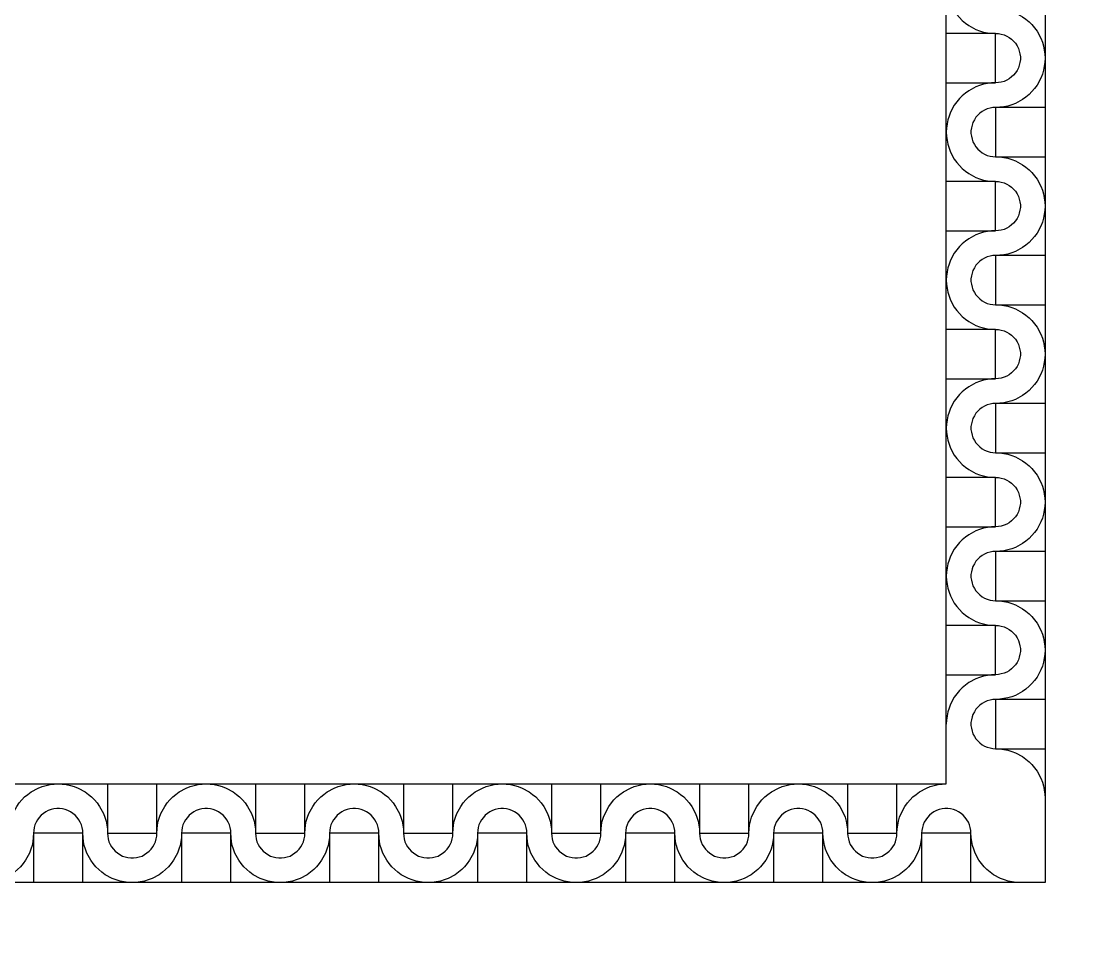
# Model space of a CAD drawing. Extents: x 190.8 to 267.1, y 124 to 174.8.
# Drawn here: x 238.732 to 240.233, y 134.912 to 136.233 of the extents above; entities that cross this region are included whole.
import ezdxf

# ---------------------------------------------------------------- set-up
doc = ezdxf.new("R2010")
doc.units = 0
doc.header["$MEASUREMENT"] = 0

msp = doc.modelspace()

# ---------------------------------------------------------------- linework, layer by layer
msp.add_lwpolyline([(237.4196, 135.0106), (237.4196, 132.8456), (252.4196, 132.8456), (253.8409, 134.2479), (253.8409, 138.1133), (252.4196, 139.5156), (237.4196, 139.5156), (237.4196, 137.3506), (240.1846, 137.3506), (240.1846, 135.0106)], close=True)
for points in [[(237.2446, 135.1506), (240.0446, 135.1506), (240.0446, 137.2106), (237.2446, 137.2106)], [(240.0446, 136.2856), (240.0449, 136.2798), (240.0456, 136.2741), (240.0466, 136.2683), (240.0484, 136.2628), (240.0504, 136.2573), (240.0559, 136.2473), (240.0594, 136.2426), (240.0631, 136.2381), (240.0671, 136.2341), (240.0716, 136.2303), (240.0764, 136.2268), (240.0864, 136.2213), (240.0919, 136.2193), (240.0974, 136.2176), (240.1031, 136.2166), (240.1089, 136.2158), (240.1146, 136.2156)], [(240.1146, 136.2506), (240.1204, 136.2503), (240.1261, 136.2496), (240.1319, 136.2486), (240.1374, 136.2468), (240.1429, 136.2448), (240.1529, 136.2393), (240.1576, 136.2358), (240.1621, 136.2321), (240.1661, 136.2281), (240.1699, 136.2236), (240.1734, 136.2188), (240.1789, 136.2088), (240.1809, 136.2033), (240.1826, 136.1978), (240.1836, 136.1921), (240.1844, 136.1863), (240.1846, 136.1806)], [(240.0446, 136.1456), (240.1146, 136.1456), (240.1146, 136.2156), (240.0446, 136.2156)], [(240.1146, 136.2156), (240.1186, 136.2153), (240.1226, 136.2146), (240.1266, 136.2136), (240.1304, 136.2118), (240.1339, 136.2098), (240.1371, 136.2073), (240.1401, 136.2046), (240.1426, 136.2016), (240.1449, 136.1981), (240.1469, 136.1943), (240.1481, 136.1906), (240.1491, 136.1866), (240.1496, 136.1826), (240.1496, 136.1786), (240.1491, 136.1746), (240.1481, 136.1706), (240.1469, 136.1666), (240.1449, 136.1631), (240.1426, 136.1596), (240.1401, 136.1566), (240.1371, 136.1538), (240.1339, 136.1513), (240.1304, 136.1493), (240.1266, 136.1476), (240.1226, 136.1466), (240.1186, 136.1458), (240.1146, 136.1456)], [(240.1846, 136.1806), (240.1844, 136.1748), (240.1836, 136.1691), (240.1826, 136.1633), (240.1809, 136.1578), (240.1789, 136.1523), (240.1734, 136.1423), (240.1699, 136.1376), (240.1661, 136.1331), (240.1621, 136.1291), (240.1576, 136.1253), (240.1529, 136.1218), (240.1429, 136.1163), (240.1374, 136.1143), (240.1319, 136.1126), (240.1261, 136.1116), (240.1204, 136.1108), (240.1146, 136.1106)], [(240.1146, 136.1456), (240.1089, 136.1453), (240.1031, 136.1446), (240.0974, 136.1436), (240.0919, 136.1418), (240.0864, 136.1398), (240.0764, 136.1343), (240.0716, 136.1308), (240.0671, 136.1271), (240.0631, 136.1231), (240.0594, 136.1186), (240.0559, 136.1138), (240.0504, 136.1038), (240.0484, 136.0983), (240.0466, 136.0928), (240.0456, 136.0871), (240.0449, 136.0813), (240.0446, 136.0756)], [(240.1146, 136.1106), (240.1106, 136.1103), (240.1066, 136.1096), (240.1026, 136.1086), (240.0989, 136.1068), (240.0954, 136.1048), (240.0921, 136.1023), (240.0891, 136.0996), (240.0866, 136.0966), (240.0844, 136.0931), (240.0824, 136.0893), (240.0811, 136.0856), (240.0801, 136.0816), (240.0796, 136.0776), (240.0796, 136.0736), (240.0801, 136.0696), (240.0811, 136.0656), (240.0824, 136.0616), (240.0844, 136.0581), (240.0866, 136.0546), (240.0891, 136.0516), (240.0921, 136.0488), (240.0954, 136.0463), (240.0989, 136.0443), (240.1026, 136.0426), (240.1066, 136.0416), (240.1106, 136.0408), (240.1146, 136.0406)], [(240.1846, 136.1106), (240.1146, 136.1106), (240.1146, 136.0406), (240.1846, 136.0406)], [(240.0446, 136.0756), (240.0449, 136.0698), (240.0456, 136.0641), (240.0466, 136.0583), (240.0484, 136.0528), (240.0504, 136.0473), (240.0559, 136.0373), (240.0594, 136.0326), (240.0631, 136.0281), (240.0671, 136.0241), (240.0716, 136.0203), (240.0764, 136.0168), (240.0864, 136.0113), (240.0919, 136.0093), (240.0974, 136.0076), (240.1031, 136.0066), (240.1089, 136.0058), (240.1146, 136.0056)], [(240.1146, 136.0406), (240.1204, 136.0403), (240.1261, 136.0396), (240.1319, 136.0386), (240.1374, 136.0368), (240.1429, 136.0348), (240.1529, 136.0293), (240.1576, 136.0258), (240.1621, 136.0221), (240.1661, 136.0181), (240.1699, 136.0136), (240.1734, 136.0088), (240.1789, 135.9988), (240.1809, 135.9933), (240.1826, 135.9878), (240.1836, 135.9821), (240.1844, 135.9763), (240.1846, 135.9706)], [(240.0446, 135.9356), (240.1146, 135.9356), (240.1146, 136.0056), (240.0446, 136.0056)], [(240.1146, 136.0056), (240.1186, 136.0053), (240.1226, 136.0046), (240.1266, 136.0036), (240.1304, 136.0018), (240.1339, 135.9998), (240.1371, 135.9973), (240.1401, 135.9946), (240.1426, 135.9916), (240.1449, 135.9881), (240.1469, 135.9843), (240.1481, 135.9806), (240.1491, 135.9766), (240.1496, 135.9726), (240.1496, 135.9686), (240.1491, 135.9646), (240.1481, 135.9606), (240.1469, 135.9566), (240.1449, 135.9531), (240.1426, 135.9496), (240.1401, 135.9466), (240.1371, 135.9438), (240.1339, 135.9413), (240.1304, 135.9393), (240.1266, 135.9376), (240.1226, 135.9366), (240.1186, 135.9358), (240.1146, 135.9356)], [(240.1846, 135.9706), (240.1844, 135.9648), (240.1836, 135.9591), (240.1826, 135.9533), (240.1809, 135.9478), (240.1789, 135.9423), (240.1734, 135.9323), (240.1699, 135.9276), (240.1661, 135.9231), (240.1621, 135.9191), (240.1576, 135.9153), (240.1529, 135.9118), (240.1429, 135.9063), (240.1374, 135.9043), (240.1319, 135.9026), (240.1261, 135.9016), (240.1204, 135.9008), (240.1146, 135.9006)], [(240.1146, 135.9356), (240.1089, 135.9353), (240.1031, 135.9346), (240.0974, 135.9336), (240.0919, 135.9318), (240.0864, 135.9298), (240.0764, 135.9243), (240.0716, 135.9208), (240.0671, 135.9171), (240.0631, 135.9131), (240.0594, 135.9086), (240.0559, 135.9038), (240.0504, 135.8938), (240.0484, 135.8883), (240.0466, 135.8828), (240.0456, 135.8771), (240.0449, 135.8713), (240.0446, 135.8656)], [(240.1146, 135.9006), (240.1106, 135.9003), (240.1066, 135.8996), (240.1026, 135.8986), (240.0989, 135.8968), (240.0954, 135.8948), (240.0921, 135.8923), (240.0891, 135.8896), (240.0866, 135.8866), (240.0844, 135.8831), (240.0824, 135.8793), (240.0811, 135.8756), (240.0801, 135.8716), (240.0796, 135.8676), (240.0796, 135.8636), (240.0801, 135.8596), (240.0811, 135.8556), (240.0824, 135.8516), (240.0844, 135.8481), (240.0866, 135.8446), (240.0891, 135.8416), (240.0921, 135.8388), (240.0954, 135.8363), (240.0989, 135.8343), (240.1026, 135.8326), (240.1066, 135.8316), (240.1106, 135.8308), (240.1146, 135.8306)], [(240.1846, 135.9006), (240.1146, 135.9006), (240.1146, 135.8306), (240.1846, 135.8306)], [(240.0446, 135.8656), (240.0449, 135.8598), (240.0456, 135.8541), (240.0466, 135.8483), (240.0484, 135.8428), (240.0504, 135.8373), (240.0559, 135.8273), (240.0594, 135.8226), (240.0631, 135.8181), (240.0671, 135.8141), (240.0716, 135.8103), (240.0764, 135.8068), (240.0864, 135.8013), (240.0919, 135.7993), (240.0974, 135.7976), (240.1031, 135.7966), (240.1089, 135.7958), (240.1146, 135.7956)], [(240.1146, 135.8306), (240.1204, 135.8303), (240.1261, 135.8296), (240.1319, 135.8286), (240.1374, 135.8268), (240.1429, 135.8248), (240.1529, 135.8193), (240.1576, 135.8158), (240.1621, 135.8121), (240.1661, 135.8081), (240.1699, 135.8036), (240.1734, 135.7988), (240.1789, 135.7888), (240.1809, 135.7833), (240.1826, 135.7778), (240.1836, 135.7721), (240.1844, 135.7663), (240.1846, 135.7606)], [(240.0446, 135.7256), (240.1146, 135.7256), (240.1146, 135.7956), (240.0446, 135.7956)], [(240.1146, 135.7956), (240.1186, 135.7953), (240.1226, 135.7946), (240.1266, 135.7936), (240.1304, 135.7918), (240.1339, 135.7898), (240.1371, 135.7873), (240.1401, 135.7846), (240.1426, 135.7816), (240.1449, 135.7781), (240.1469, 135.7743), (240.1481, 135.7706), (240.1491, 135.7666), (240.1496, 135.7626), (240.1496, 135.7586), (240.1491, 135.7546), (240.1481, 135.7506), (240.1469, 135.7466), (240.1449, 135.7431), (240.1426, 135.7396), (240.1401, 135.7366), (240.1371, 135.7338), (240.1339, 135.7313), (240.1304, 135.7293), (240.1266, 135.7276), (240.1226, 135.7266), (240.1186, 135.7258), (240.1146, 135.7256)], [(240.1846, 135.7606), (240.1844, 135.7548), (240.1836, 135.7491), (240.1826, 135.7433), (240.1809, 135.7378), (240.1789, 135.7323), (240.1734, 135.7223), (240.1699, 135.7176), (240.1661, 135.7131), (240.1621, 135.7091), (240.1576, 135.7053), (240.1529, 135.7018), (240.1429, 135.6963), (240.1374, 135.6943), (240.1319, 135.6926), (240.1261, 135.6916), (240.1204, 135.6908), (240.1146, 135.6906)], [(240.1146, 135.7256), (240.1089, 135.7253), (240.1031, 135.7246), (240.0974, 135.7236), (240.0919, 135.7218), (240.0864, 135.7198), (240.0764, 135.7143), (240.0716, 135.7108), (240.0671, 135.7071), (240.0631, 135.7031), (240.0594, 135.6986), (240.0559, 135.6938), (240.0504, 135.6838), (240.0484, 135.6783), (240.0466, 135.6728), (240.0456, 135.6671), (240.0449, 135.6613), (240.0446, 135.6556)], [(240.1146, 135.6906), (240.1106, 135.6903), (240.1066, 135.6896), (240.1026, 135.6886), (240.0989, 135.6868), (240.0954, 135.6848), (240.0921, 135.6823), (240.0891, 135.6796), (240.0866, 135.6766), (240.0844, 135.6731), (240.0824, 135.6693), (240.0811, 135.6656), (240.0801, 135.6616), (240.0796, 135.6576), (240.0796, 135.6536), (240.0801, 135.6496), (240.0811, 135.6456), (240.0824, 135.6416), (240.0844, 135.6381), (240.0866, 135.6346), (240.0891, 135.6316), (240.0921, 135.6288), (240.0954, 135.6263), (240.0989, 135.6243), (240.1026, 135.6226), (240.1066, 135.6216), (240.1106, 135.6208), (240.1146, 135.6206)], [(240.1846, 135.6906), (240.1146, 135.6906), (240.1146, 135.6206), (240.1846, 135.6206)], [(240.0446, 135.6556), (240.0449, 135.6498), (240.0456, 135.6441), (240.0466, 135.6383), (240.0484, 135.6328), (240.0504, 135.6273), (240.0559, 135.6173), (240.0594, 135.6126), (240.0631, 135.6081), (240.0671, 135.6041), (240.0716, 135.6003), (240.0764, 135.5968), (240.0864, 135.5913), (240.0919, 135.5893), (240.0974, 135.5876), (240.1031, 135.5866), (240.1089, 135.5858), (240.1146, 135.5856)], [(240.1146, 135.6206), (240.1204, 135.6203), (240.1261, 135.6196), (240.1319, 135.6186), (240.1374, 135.6168), (240.1429, 135.6148), (240.1529, 135.6093), (240.1576, 135.6058), (240.1621, 135.6021), (240.1661, 135.5981), (240.1699, 135.5936), (240.1734, 135.5888), (240.1789, 135.5788), (240.1809, 135.5733), (240.1826, 135.5678), (240.1836, 135.5621), (240.1844, 135.5563), (240.1846, 135.5506)], [(240.0446, 135.5156), (240.1146, 135.5156), (240.1146, 135.5856), (240.0446, 135.5856)], [(240.1146, 135.5856), (240.1186, 135.5853), (240.1226, 135.5846), (240.1266, 135.5836), (240.1304, 135.5818), (240.1339, 135.5798), (240.1371, 135.5773), (240.1401, 135.5746), (240.1426, 135.5716), (240.1449, 135.5681), (240.1469, 135.5643), (240.1481, 135.5606), (240.1491, 135.5566), (240.1496, 135.5526), (240.1496, 135.5486), (240.1491, 135.5446), (240.1481, 135.5406), (240.1469, 135.5366), (240.1449, 135.5331), (240.1426, 135.5296), (240.1401, 135.5266), (240.1371, 135.5238), (240.1339, 135.5213), (240.1304, 135.5193), (240.1266, 135.5176), (240.1226, 135.5166), (240.1186, 135.5158), (240.1146, 135.5156)], [(240.1846, 135.5506), (240.1844, 135.5448), (240.1836, 135.5391), (240.1826, 135.5333), (240.1809, 135.5278), (240.1789, 135.5223), (240.1734, 135.5123), (240.1699, 135.5076), (240.1661, 135.5031), (240.1621, 135.4991), (240.1576, 135.4953), (240.1529, 135.4918), (240.1429, 135.4863), (240.1374, 135.4843), (240.1319, 135.4826), (240.1261, 135.4816), (240.1204, 135.4808), (240.1146, 135.4806)], [(240.1146, 135.5156), (240.1089, 135.5153), (240.1031, 135.5146), (240.0974, 135.5136), (240.0919, 135.5118), (240.0864, 135.5098), (240.0764, 135.5043), (240.0716, 135.5008), (240.0671, 135.4971), (240.0631, 135.4931), (240.0594, 135.4886), (240.0559, 135.4838), (240.0504, 135.4738), (240.0484, 135.4683), (240.0466, 135.4628), (240.0456, 135.4571), (240.0449, 135.4513), (240.0446, 135.4456)], [(240.1146, 135.4806), (240.1106, 135.4803), (240.1066, 135.4796), (240.1026, 135.4786), (240.0989, 135.4768), (240.0954, 135.4748), (240.0921, 135.4723), (240.0891, 135.4696), (240.0866, 135.4666), (240.0844, 135.4631), (240.0824, 135.4593), (240.0811, 135.4556), (240.0801, 135.4516), (240.0796, 135.4476), (240.0796, 135.4436), (240.0801, 135.4396), (240.0811, 135.4356), (240.0824, 135.4316), (240.0844, 135.4281), (240.0866, 135.4246), (240.0891, 135.4216), (240.0921, 135.4188), (240.0954, 135.4163), (240.0989, 135.4143), (240.1026, 135.4126), (240.1066, 135.4116), (240.1106, 135.4108), (240.1146, 135.4106)], [(240.1846, 135.4806), (240.1146, 135.4806), (240.1146, 135.4106), (240.1846, 135.4106)], [(240.0446, 135.4456), (240.0449, 135.4398), (240.0456, 135.4341), (240.0466, 135.4283), (240.0484, 135.4228), (240.0504, 135.4173), (240.0559, 135.4073), (240.0594, 135.4026), (240.0631, 135.3981), (240.0671, 135.3941), (240.0716, 135.3903), (240.0764, 135.3868), (240.0864, 135.3813), (240.0919, 135.3793), (240.0974, 135.3776), (240.1031, 135.3766), (240.1089, 135.3758), (240.1146, 135.3756)], [(240.1146, 135.4106), (240.1204, 135.4103), (240.1261, 135.4096), (240.1319, 135.4086), (240.1374, 135.4068), (240.1429, 135.4048), (240.1529, 135.3993), (240.1576, 135.3958), (240.1621, 135.3921), (240.1661, 135.3881), (240.1699, 135.3836), (240.1734, 135.3788), (240.1789, 135.3688), (240.1809, 135.3633), (240.1826, 135.3578), (240.1836, 135.3521), (240.1844, 135.3463), (240.1846, 135.3406)], [(240.0446, 135.3056), (240.1146, 135.3056), (240.1146, 135.3756), (240.0446, 135.3756)], [(240.1146, 135.3756), (240.1186, 135.3753), (240.1226, 135.3746), (240.1266, 135.3736), (240.1304, 135.3718), (240.1339, 135.3698), (240.1371, 135.3673), (240.1401, 135.3646), (240.1426, 135.3616), (240.1449, 135.3581), (240.1469, 135.3543), (240.1481, 135.3506), (240.1491, 135.3466), (240.1496, 135.3426), (240.1496, 135.3386), (240.1491, 135.3346), (240.1481, 135.3306), (240.1469, 135.3266), (240.1449, 135.3231), (240.1426, 135.3196), (240.1401, 135.3166), (240.1371, 135.3138), (240.1339, 135.3113), (240.1304, 135.3093), (240.1266, 135.3076), (240.1226, 135.3066), (240.1186, 135.3058), (240.1146, 135.3056)], [(240.1846, 135.3406), (240.1844, 135.3348), (240.1836, 135.3291), (240.1826, 135.3233), (240.1809, 135.3178), (240.1789, 135.3123), (240.1734, 135.3023), (240.1699, 135.2976), (240.1661, 135.2931), (240.1621, 135.2891), (240.1576, 135.2853), (240.1529, 135.2818), (240.1429, 135.2763), (240.1374, 135.2743), (240.1319, 135.2726), (240.1261, 135.2716), (240.1204, 135.2708), (240.1146, 135.2706)], [(240.1146, 135.3056), (240.1089, 135.3053), (240.1031, 135.3046), (240.0974, 135.3036), (240.0919, 135.3018), (240.0864, 135.2998), (240.0764, 135.2943), (240.0716, 135.2908), (240.0671, 135.2871), (240.0631, 135.2831), (240.0594, 135.2786), (240.0559, 135.2738), (240.0504, 135.2638), (240.0484, 135.2583), (240.0466, 135.2528), (240.0456, 135.2471), (240.0449, 135.2413), (240.0446, 135.2356)], [(240.1146, 135.2706), (240.1106, 135.2703), (240.1066, 135.2696), (240.1026, 135.2686), (240.0989, 135.2668), (240.0954, 135.2648), (240.0921, 135.2623), (240.0891, 135.2596), (240.0866, 135.2566), (240.0844, 135.2531), (240.0824, 135.2493), (240.0811, 135.2456), (240.0801, 135.2416), (240.0796, 135.2376), (240.0796, 135.2336), (240.0801, 135.2296), (240.0811, 135.2256), (240.0824, 135.2216), (240.0844, 135.2181), (240.0866, 135.2146), (240.0891, 135.2116), (240.0921, 135.2088), (240.0954, 135.2063), (240.0989, 135.2043), (240.1026, 135.2026), (240.1066, 135.2016), (240.1106, 135.2008), (240.1146, 135.2006)], [(240.1846, 135.2706), (240.1146, 135.2706), (240.1146, 135.2006), (240.1846, 135.2006)], [(240.1146, 135.2006), (240.1204, 135.2003), (240.1261, 135.1996), (240.1319, 135.1986), (240.1374, 135.1968), (240.1429, 135.1948), (240.1529, 135.1893), (240.1576, 135.1858), (240.1621, 135.1821), (240.1661, 135.1781), (240.1699, 135.1736), (240.1734, 135.1688), (240.1789, 135.1588), (240.1809, 135.1533), (240.1826, 135.1478), (240.1836, 135.1421), (240.1844, 135.1363), (240.1846, 135.1306)], [(238.7146, 135.0806), (238.7149, 135.0863), (238.7156, 135.0921), (238.7166, 135.0978), (238.7184, 135.1033), (238.7204, 135.1088), (238.7259, 135.1188), (238.7294, 135.1236), (238.7331, 135.1281), (238.7371, 135.1321), (238.7416, 135.1358), (238.7464, 135.1393), (238.7564, 135.1448), (238.7619, 135.1468), (238.7674, 135.1486), (238.7731, 135.1496), (238.7789, 135.1503), (238.7846, 135.1506)], [(238.7846, 135.1506), (238.7904, 135.1503), (238.7961, 135.1496), (238.8019, 135.1486), (238.8074, 135.1468), (238.8129, 135.1448), (238.8229, 135.1393), (238.8276, 135.1358), (238.8321, 135.1321), (238.8361, 135.1281), (238.8399, 135.1236), (238.8434, 135.1188), (238.8489, 135.1088), (238.8509, 135.1033), (238.8526, 135.0978), (238.8536, 135.0921), (238.8544, 135.0863), (238.8546, 135.0806)], [(238.8546, 135.1506), (238.8546, 135.0806), (238.9246, 135.0806), (238.9246, 135.1506)], [(238.9246, 135.0806), (238.9249, 135.0863), (238.9256, 135.0921), (238.9266, 135.0978), (238.9284, 135.1033), (238.9304, 135.1088), (238.9359, 135.1188), (238.9394, 135.1236), (238.9431, 135.1281), (238.9471, 135.1321), (238.9516, 135.1358), (238.9564, 135.1393), (238.9664, 135.1448), (238.9719, 135.1468), (238.9774, 135.1486), (238.9831, 135.1496), (238.9889, 135.1503), (238.9946, 135.1506)], [(238.9946, 135.1506), (239.0004, 135.1503), (239.0061, 135.1496), (239.0119, 135.1486), (239.0174, 135.1468), (239.0229, 135.1448), (239.0329, 135.1393), (239.0376, 135.1358), (239.0421, 135.1321), (239.0461, 135.1281), (239.0499, 135.1236), (239.0534, 135.1188), (239.0589, 135.1088), (239.0609, 135.1033), (239.0626, 135.0978), (239.0636, 135.0921), (239.0644, 135.0863), (239.0646, 135.0806)], [(239.0646, 135.1506), (239.0646, 135.0806), (239.1346, 135.0806), (239.1346, 135.1506)], [(239.1346, 135.0806), (239.1349, 135.0863), (239.1356, 135.0921), (239.1366, 135.0978), (239.1384, 135.1033), (239.1404, 135.1088), (239.1459, 135.1188), (239.1494, 135.1236), (239.1531, 135.1281), (239.1571, 135.1321), (239.1616, 135.1358), (239.1664, 135.1393), (239.1764, 135.1448), (239.1819, 135.1468), (239.1874, 135.1486), (239.1931, 135.1496), (239.1989, 135.1503), (239.2046, 135.1506)], [(239.2046, 135.1506), (239.2104, 135.1503), (239.2161, 135.1496), (239.2219, 135.1486), (239.2274, 135.1468), (239.2329, 135.1448), (239.2429, 135.1393), (239.2476, 135.1358), (239.2521, 135.1321), (239.2561, 135.1281), (239.2599, 135.1236), (239.2634, 135.1188), (239.2689, 135.1088), (239.2709, 135.1033), (239.2726, 135.0978), (239.2736, 135.0921), (239.2744, 135.0863), (239.2746, 135.0806)], [(239.2746, 135.1506), (239.2746, 135.0806), (239.3446, 135.0806), (239.3446, 135.1506)], [(239.3446, 135.0806), (239.3449, 135.0863), (239.3456, 135.0921), (239.3466, 135.0978), (239.3484, 135.1033), (239.3504, 135.1088), (239.3559, 135.1188), (239.3594, 135.1236), (239.3631, 135.1281), (239.3671, 135.1321), (239.3716, 135.1358), (239.3764, 135.1393), (239.3864, 135.1448), (239.3919, 135.1468), (239.3974, 135.1486), (239.4031, 135.1496), (239.4089, 135.1503), (239.4146, 135.1506)], [(239.4146, 135.1506), (239.4204, 135.1503), (239.4261, 135.1496), (239.4319, 135.1486), (239.4374, 135.1468), (239.4429, 135.1448), (239.4529, 135.1393), (239.4576, 135.1358), (239.4621, 135.1321), (239.4661, 135.1281), (239.4699, 135.1236), (239.4734, 135.1188), (239.4789, 135.1088), (239.4809, 135.1033), (239.4826, 135.0978), (239.4836, 135.0921), (239.4844, 135.0863), (239.4846, 135.0806)], [(239.4846, 135.1506), (239.4846, 135.0806), (239.5546, 135.0806), (239.5546, 135.1506)], [(239.5546, 135.0806), (239.5549, 135.0863), (239.5556, 135.0921), (239.5566, 135.0978), (239.5584, 135.1033), (239.5604, 135.1088), (239.5659, 135.1188), (239.5694, 135.1236), (239.5731, 135.1281), (239.5771, 135.1321), (239.5816, 135.1358), (239.5864, 135.1393), (239.5964, 135.1448), (239.6019, 135.1468), (239.6074, 135.1486), (239.6131, 135.1496), (239.6189, 135.1503), (239.6246, 135.1506)], [(239.6246, 135.1506), (239.6304, 135.1503), (239.6361, 135.1496), (239.6419, 135.1486), (239.6474, 135.1468), (239.6529, 135.1448), (239.6629, 135.1393), (239.6676, 135.1358), (239.6721, 135.1321), (239.6761, 135.1281), (239.6799, 135.1236), (239.6834, 135.1188), (239.6889, 135.1088), (239.6909, 135.1033), (239.6926, 135.0978), (239.6936, 135.0921), (239.6944, 135.0863), (239.6946, 135.0806)], [(239.6946, 135.1506), (239.6946, 135.0806), (239.7646, 135.0806), (239.7646, 135.1506)], [(239.7646, 135.0806), (239.7649, 135.0863), (239.7656, 135.0921), (239.7666, 135.0978), (239.7684, 135.1033), (239.7704, 135.1088), (239.7759, 135.1188), (239.7794, 135.1236), (239.7831, 135.1281), (239.7871, 135.1321), (239.7916, 135.1358), (239.7964, 135.1393), (239.8064, 135.1448), (239.8119, 135.1468), (239.8174, 135.1486), (239.8231, 135.1496), (239.8289, 135.1503), (239.8346, 135.1506)], [(239.8346, 135.1506), (239.8404, 135.1503), (239.8461, 135.1496), (239.8519, 135.1486), (239.8574, 135.1468), (239.8629, 135.1448), (239.8729, 135.1393), (239.8776, 135.1358), (239.8821, 135.1321), (239.8861, 135.1281), (239.8899, 135.1236), (239.8934, 135.1188), (239.8989, 135.1088), (239.9009, 135.1033), (239.9026, 135.0978), (239.9036, 135.0921), (239.9044, 135.0863), (239.9046, 135.0806)], [(239.9046, 135.1506), (239.9046, 135.0806), (239.9746, 135.0806), (239.9746, 135.1506)], [(239.9746, 135.0806), (239.9749, 135.0863), (239.9756, 135.0921), (239.9766, 135.0978), (239.9784, 135.1033), (239.9804, 135.1088), (239.9859, 135.1188), (239.9894, 135.1236), (239.9931, 135.1281), (239.9971, 135.1321), (240.0016, 135.1358), (240.0064, 135.1393), (240.0164, 135.1448), (240.0219, 135.1468), (240.0274, 135.1486), (240.0331, 135.1496), (240.0389, 135.1503), (240.0446, 135.1506)], [(238.8196, 135.0806), (238.8194, 135.0846), (238.8186, 135.0886), (238.8176, 135.0926), (238.8159, 135.0963), (238.8139, 135.0998), (238.8114, 135.1031), (238.8086, 135.1061), (238.8056, 135.1086), (238.8021, 135.1108), (238.7984, 135.1128), (238.7946, 135.1141), (238.7906, 135.1151), (238.7866, 135.1156), (238.7826, 135.1156), (238.7786, 135.1151), (238.7746, 135.1141), (238.7706, 135.1128), (238.7671, 135.1108), (238.7636, 135.1086), (238.7606, 135.1061), (238.7579, 135.1031), (238.7554, 135.0998), (238.7534, 135.0963), (238.7516, 135.0926), (238.7506, 135.0886), (238.7499, 135.0846), (238.7496, 135.0806)], [(239.0296, 135.0806), (239.0294, 135.0846), (239.0286, 135.0886), (239.0276, 135.0926), (239.0259, 135.0963), (239.0239, 135.0998), (239.0214, 135.1031), (239.0186, 135.1061), (239.0156, 135.1086), (239.0121, 135.1108), (239.0084, 135.1128), (239.0046, 135.1141), (239.0006, 135.1151), (238.9966, 135.1156), (238.9926, 135.1156), (238.9886, 135.1151), (238.9846, 135.1141), (238.9806, 135.1128), (238.9771, 135.1108), (238.9736, 135.1086), (238.9706, 135.1061), (238.9679, 135.1031), (238.9654, 135.0998), (238.9634, 135.0963), (238.9616, 135.0926), (238.9606, 135.0886), (238.9599, 135.0846), (238.9596, 135.0806)], [(239.2396, 135.0806), (239.2394, 135.0846), (239.2386, 135.0886), (239.2376, 135.0926), (239.2359, 135.0963), (239.2339, 135.0998), (239.2314, 135.1031), (239.2286, 135.1061), (239.2256, 135.1086), (239.2221, 135.1108), (239.2184, 135.1128), (239.2146, 135.1141), (239.2106, 135.1151), (239.2066, 135.1156), (239.2026, 135.1156), (239.1986, 135.1151), (239.1946, 135.1141), (239.1906, 135.1128), (239.1871, 135.1108), (239.1836, 135.1086), (239.1806, 135.1061), (239.1779, 135.1031), (239.1754, 135.0998), (239.1734, 135.0963), (239.1716, 135.0926), (239.1706, 135.0886), (239.1699, 135.0846), (239.1696, 135.0806)], [(239.4496, 135.0806), (239.4494, 135.0846), (239.4486, 135.0886), (239.4476, 135.0926), (239.4459, 135.0963), (239.4439, 135.0998), (239.4414, 135.1031), (239.4386, 135.1061), (239.4356, 135.1086), (239.4321, 135.1108), (239.4284, 135.1128), (239.4246, 135.1141), (239.4206, 135.1151), (239.4166, 135.1156), (239.4126, 135.1156), (239.4086, 135.1151), (239.4046, 135.1141), (239.4006, 135.1128), (239.3971, 135.1108), (239.3936, 135.1086), (239.3906, 135.1061), (239.3879, 135.1031), (239.3854, 135.0998), (239.3834, 135.0963), (239.3816, 135.0926), (239.3806, 135.0886), (239.3799, 135.0846), (239.3796, 135.0806)], [(239.6596, 135.0806), (239.6594, 135.0846), (239.6586, 135.0886), (239.6576, 135.0926), (239.6559, 135.0963), (239.6539, 135.0998), (239.6514, 135.1031), (239.6486, 135.1061), (239.6456, 135.1086), (239.6421, 135.1108), (239.6384, 135.1128), (239.6346, 135.1141), (239.6306, 135.1151), (239.6266, 135.1156), (239.6226, 135.1156), (239.6186, 135.1151), (239.6146, 135.1141), (239.6106, 135.1128), (239.6071, 135.1108), (239.6036, 135.1086), (239.6006, 135.1061), (239.5979, 135.1031), (239.5954, 135.0998), (239.5934, 135.0963), (239.5916, 135.0926), (239.5906, 135.0886), (239.5899, 135.0846), (239.5896, 135.0806)], [(239.8696, 135.0806), (239.8694, 135.0846), (239.8686, 135.0886), (239.8676, 135.0926), (239.8659, 135.0963), (239.8639, 135.0998), (239.8614, 135.1031), (239.8586, 135.1061), (239.8556, 135.1086), (239.8521, 135.1108), (239.8484, 135.1128), (239.8446, 135.1141), (239.8406, 135.1151), (239.8366, 135.1156), (239.8326, 135.1156), (239.8286, 135.1151), (239.8246, 135.1141), (239.8206, 135.1128), (239.8171, 135.1108), (239.8136, 135.1086), (239.8106, 135.1061), (239.8079, 135.1031), (239.8054, 135.0998), (239.8034, 135.0963), (239.8016, 135.0926), (239.8006, 135.0886), (239.7999, 135.0846), (239.7996, 135.0806)], [(240.0796, 135.0806), (240.0794, 135.0846), (240.0786, 135.0886), (240.0776, 135.0926), (240.0759, 135.0963), (240.0739, 135.0998), (240.0714, 135.1031), (240.0686, 135.1061), (240.0656, 135.1086), (240.0621, 135.1108), (240.0584, 135.1128), (240.0546, 135.1141), (240.0506, 135.1151), (240.0466, 135.1156), (240.0426, 135.1156), (240.0386, 135.1151), (240.0346, 135.1141), (240.0306, 135.1128), (240.0271, 135.1108), (240.0236, 135.1086), (240.0206, 135.1061), (240.0179, 135.1031), (240.0154, 135.0998), (240.0134, 135.0963), (240.0116, 135.0926), (240.0106, 135.0886), (240.0099, 135.0846), (240.0096, 135.0806)], [(238.7496, 135.0806), (238.7494, 135.0748), (238.7486, 135.0691), (238.7476, 135.0633), (238.7459, 135.0578), (238.7439, 135.0523), (238.7384, 135.0423), (238.7349, 135.0376), (238.7311, 135.0331), (238.7271, 135.0291), (238.7226, 135.0253), (238.7179, 135.0218), (238.7079, 135.0163), (238.7024, 135.0143), (238.6969, 135.0126), (238.6911, 135.0116), (238.6854, 135.0108), (238.6796, 135.0106)], [(238.8196, 135.0106), (238.8196, 135.0806), (238.7496, 135.0806), (238.7496, 135.0106)], [(238.8896, 135.0106), (238.8839, 135.0108), (238.8781, 135.0116), (238.8724, 135.0126), (238.8669, 135.0143), (238.8614, 135.0163), (238.8514, 135.0218), (238.8466, 135.0253), (238.8421, 135.0291), (238.8381, 135.0331), (238.8344, 135.0376), (238.8309, 135.0423), (238.8254, 135.0523), (238.8234, 135.0578), (238.8216, 135.0633), (238.8206, 135.0691), (238.8199, 135.0748), (238.8196, 135.0806)], [(238.8546, 135.0806), (238.8549, 135.0766), (238.8556, 135.0726), (238.8566, 135.0686), (238.8584, 135.0648), (238.8604, 135.0613), (238.8629, 135.0581), (238.8656, 135.0551), (238.8686, 135.0526), (238.8721, 135.0503), (238.8759, 135.0483), (238.8796, 135.0471), (238.8836, 135.0461), (238.8876, 135.0456), (238.8916, 135.0456), (238.8956, 135.0461), (238.8996, 135.0471), (238.9036, 135.0483), (238.9071, 135.0503), (238.9106, 135.0526), (238.9136, 135.0551), (238.9164, 135.0581), (238.9189, 135.0613), (238.9209, 135.0648), (238.9226, 135.0686), (238.9236, 135.0726), (238.9244, 135.0766), (238.9246, 135.0806)], [(238.9596, 135.0806), (238.9594, 135.0748), (238.9586, 135.0691), (238.9576, 135.0633), (238.9559, 135.0578), (238.9539, 135.0523), (238.9484, 135.0423), (238.9449, 135.0376), (238.9411, 135.0331), (238.9371, 135.0291), (238.9326, 135.0253), (238.9279, 135.0218), (238.9179, 135.0163), (238.9124, 135.0143), (238.9069, 135.0126), (238.9011, 135.0116), (238.8954, 135.0108), (238.8896, 135.0106)], [(239.0296, 135.0106), (239.0296, 135.0806), (238.9596, 135.0806), (238.9596, 135.0106)], [(239.0996, 135.0106), (239.0939, 135.0108), (239.0881, 135.0116), (239.0824, 135.0126), (239.0769, 135.0143), (239.0714, 135.0163), (239.0614, 135.0218), (239.0566, 135.0253), (239.0521, 135.0291), (239.0481, 135.0331), (239.0444, 135.0376), (239.0409, 135.0423), (239.0354, 135.0523), (239.0334, 135.0578), (239.0316, 135.0633), (239.0306, 135.0691), (239.0299, 135.0748), (239.0296, 135.0806)], [(239.0646, 135.0806), (239.0649, 135.0766), (239.0656, 135.0726), (239.0666, 135.0686), (239.0684, 135.0648), (239.0704, 135.0613), (239.0729, 135.0581), (239.0756, 135.0551), (239.0786, 135.0526), (239.0821, 135.0503), (239.0859, 135.0483), (239.0896, 135.0471), (239.0936, 135.0461), (239.0976, 135.0456), (239.1016, 135.0456), (239.1056, 135.0461), (239.1096, 135.0471), (239.1136, 135.0483), (239.1171, 135.0503), (239.1206, 135.0526), (239.1236, 135.0551), (239.1264, 135.0581), (239.1289, 135.0613), (239.1309, 135.0648), (239.1326, 135.0686), (239.1336, 135.0726), (239.1344, 135.0766), (239.1346, 135.0806)], [(239.1696, 135.0806), (239.1694, 135.0748), (239.1686, 135.0691), (239.1676, 135.0633), (239.1659, 135.0578), (239.1639, 135.0523), (239.1584, 135.0423), (239.1549, 135.0376), (239.1511, 135.0331), (239.1471, 135.0291), (239.1426, 135.0253), (239.1379, 135.0218), (239.1279, 135.0163), (239.1224, 135.0143), (239.1169, 135.0126), (239.1111, 135.0116), (239.1054, 135.0108), (239.0996, 135.0106)], [(239.2396, 135.0106), (239.2396, 135.0806), (239.1696, 135.0806), (239.1696, 135.0106)], [(239.3096, 135.0106), (239.3039, 135.0108), (239.2981, 135.0116), (239.2924, 135.0126), (239.2869, 135.0143), (239.2814, 135.0163), (239.2714, 135.0218), (239.2666, 135.0253), (239.2621, 135.0291), (239.2581, 135.0331), (239.2544, 135.0376), (239.2509, 135.0423), (239.2454, 135.0523), (239.2434, 135.0578), (239.2416, 135.0633), (239.2406, 135.0691), (239.2399, 135.0748), (239.2396, 135.0806)], [(239.2746, 135.0806), (239.2749, 135.0766), (239.2756, 135.0726), (239.2766, 135.0686), (239.2784, 135.0648), (239.2804, 135.0613), (239.2829, 135.0581), (239.2856, 135.0551), (239.2886, 135.0526), (239.2921, 135.0503), (239.2959, 135.0483), (239.2996, 135.0471), (239.3036, 135.0461), (239.3076, 135.0456), (239.3116, 135.0456), (239.3156, 135.0461), (239.3196, 135.0471), (239.3236, 135.0483), (239.3271, 135.0503), (239.3306, 135.0526), (239.3336, 135.0551), (239.3364, 135.0581), (239.3389, 135.0613), (239.3409, 135.0648), (239.3426, 135.0686), (239.3436, 135.0726), (239.3444, 135.0766), (239.3446, 135.0806)], [(239.3796, 135.0806), (239.3794, 135.0748), (239.3786, 135.0691), (239.3776, 135.0633), (239.3759, 135.0578), (239.3739, 135.0523), (239.3684, 135.0423), (239.3649, 135.0376), (239.3611, 135.0331), (239.3571, 135.0291), (239.3526, 135.0253), (239.3479, 135.0218), (239.3379, 135.0163), (239.3324, 135.0143), (239.3269, 135.0126), (239.3211, 135.0116), (239.3154, 135.0108), (239.3096, 135.0106)], [(239.4496, 135.0106), (239.4496, 135.0806), (239.3796, 135.0806), (239.3796, 135.0106)], [(239.5196, 135.0106), (239.5139, 135.0108), (239.5081, 135.0116), (239.5024, 135.0126), (239.4969, 135.0143), (239.4914, 135.0163), (239.4814, 135.0218), (239.4766, 135.0253), (239.4721, 135.0291), (239.4681, 135.0331), (239.4644, 135.0376), (239.4609, 135.0423), (239.4554, 135.0523), (239.4534, 135.0578), (239.4516, 135.0633), (239.4506, 135.0691), (239.4499, 135.0748), (239.4496, 135.0806)], [(239.4846, 135.0806), (239.4849, 135.0766), (239.4856, 135.0726), (239.4866, 135.0686), (239.4884, 135.0648), (239.4904, 135.0613), (239.4929, 135.0581), (239.4956, 135.0551), (239.4986, 135.0526), (239.5021, 135.0503), (239.5059, 135.0483), (239.5096, 135.0471), (239.5136, 135.0461), (239.5176, 135.0456), (239.5216, 135.0456), (239.5256, 135.0461), (239.5296, 135.0471), (239.5336, 135.0483), (239.5371, 135.0503), (239.5406, 135.0526), (239.5436, 135.0551), (239.5464, 135.0581), (239.5489, 135.0613), (239.5509, 135.0648), (239.5526, 135.0686), (239.5536, 135.0726), (239.5544, 135.0766), (239.5546, 135.0806)], [(239.5896, 135.0806), (239.5894, 135.0748), (239.5886, 135.0691), (239.5876, 135.0633), (239.5859, 135.0578), (239.5839, 135.0523), (239.5784, 135.0423), (239.5749, 135.0376), (239.5711, 135.0331), (239.5671, 135.0291), (239.5626, 135.0253), (239.5579, 135.0218), (239.5479, 135.0163), (239.5424, 135.0143), (239.5369, 135.0126), (239.5311, 135.0116), (239.5254, 135.0108), (239.5196, 135.0106)], [(239.6596, 135.0106), (239.6596, 135.0806), (239.5896, 135.0806), (239.5896, 135.0106)], [(239.7296, 135.0106), (239.7239, 135.0108), (239.7181, 135.0116), (239.7124, 135.0126), (239.7069, 135.0143), (239.7014, 135.0163), (239.6914, 135.0218), (239.6866, 135.0253), (239.6821, 135.0291), (239.6781, 135.0331), (239.6744, 135.0376), (239.6709, 135.0423), (239.6654, 135.0523), (239.6634, 135.0578), (239.6616, 135.0633), (239.6606, 135.0691), (239.6599, 135.0748), (239.6596, 135.0806)], [(239.6946, 135.0806), (239.6949, 135.0766), (239.6956, 135.0726), (239.6966, 135.0686), (239.6984, 135.0648), (239.7004, 135.0613), (239.7029, 135.0581), (239.7056, 135.0551), (239.7086, 135.0526), (239.7121, 135.0503), (239.7159, 135.0483), (239.7196, 135.0471), (239.7236, 135.0461), (239.7276, 135.0456), (239.7316, 135.0456), (239.7356, 135.0461), (239.7396, 135.0471), (239.7436, 135.0483), (239.7471, 135.0503), (239.7506, 135.0526), (239.7536, 135.0551), (239.7564, 135.0581), (239.7589, 135.0613), (239.7609, 135.0648), (239.7626, 135.0686), (239.7636, 135.0726), (239.7644, 135.0766), (239.7646, 135.0806)], [(239.7996, 135.0806), (239.7994, 135.0748), (239.7986, 135.0691), (239.7976, 135.0633), (239.7959, 135.0578), (239.7939, 135.0523), (239.7884, 135.0423), (239.7849, 135.0376), (239.7811, 135.0331), (239.7771, 135.0291), (239.7726, 135.0253), (239.7679, 135.0218), (239.7579, 135.0163), (239.7524, 135.0143), (239.7469, 135.0126), (239.7411, 135.0116), (239.7354, 135.0108), (239.7296, 135.0106)], [(239.8696, 135.0106), (239.8696, 135.0806), (239.7996, 135.0806), (239.7996, 135.0106)], [(239.9396, 135.0106), (239.9339, 135.0108), (239.9281, 135.0116), (239.9224, 135.0126), (239.9169, 135.0143), (239.9114, 135.0163), (239.9014, 135.0218), (239.8966, 135.0253), (239.8921, 135.0291), (239.8881, 135.0331), (239.8844, 135.0376), (239.8809, 135.0423), (239.8754, 135.0523), (239.8734, 135.0578), (239.8716, 135.0633), (239.8706, 135.0691), (239.8699, 135.0748), (239.8696, 135.0806)], [(239.9046, 135.0806), (239.9049, 135.0766), (239.9056, 135.0726), (239.9066, 135.0686), (239.9084, 135.0648), (239.9104, 135.0613), (239.9129, 135.0581), (239.9156, 135.0551), (239.9186, 135.0526), (239.9221, 135.0503), (239.9259, 135.0483), (239.9296, 135.0471), (239.9336, 135.0461), (239.9376, 135.0456), (239.9416, 135.0456), (239.9456, 135.0461), (239.9496, 135.0471), (239.9536, 135.0483), (239.9571, 135.0503), (239.9606, 135.0526), (239.9636, 135.0551), (239.9664, 135.0581), (239.9689, 135.0613), (239.9709, 135.0648), (239.9726, 135.0686), (239.9736, 135.0726), (239.9744, 135.0766), (239.9746, 135.0806)], [(240.0096, 135.0806), (240.0094, 135.0748), (240.0086, 135.0691), (240.0076, 135.0633), (240.0059, 135.0578), (240.0039, 135.0523), (239.9984, 135.0423), (239.9949, 135.0376), (239.9911, 135.0331), (239.9871, 135.0291), (239.9826, 135.0253), (239.9779, 135.0218), (239.9679, 135.0163), (239.9624, 135.0143), (239.9569, 135.0126), (239.9511, 135.0116), (239.9454, 135.0108), (239.9396, 135.0106)], [(240.0796, 135.0106), (240.0796, 135.0806), (240.0096, 135.0806), (240.0096, 135.0106)], [(240.1496, 135.0106), (240.1439, 135.0108), (240.1381, 135.0116), (240.1324, 135.0126), (240.1269, 135.0143), (240.1214, 135.0163), (240.1114, 135.0218), (240.1066, 135.0253), (240.1021, 135.0291), (240.0981, 135.0331), (240.0944, 135.0376), (240.0909, 135.0423), (240.0854, 135.0523), (240.0834, 135.0578), (240.0816, 135.0633), (240.0806, 135.0691), (240.0799, 135.0748), (240.0796, 135.0806)]]:
    msp.add_lwpolyline(points)

doc.saveas('drawing.dxf')
